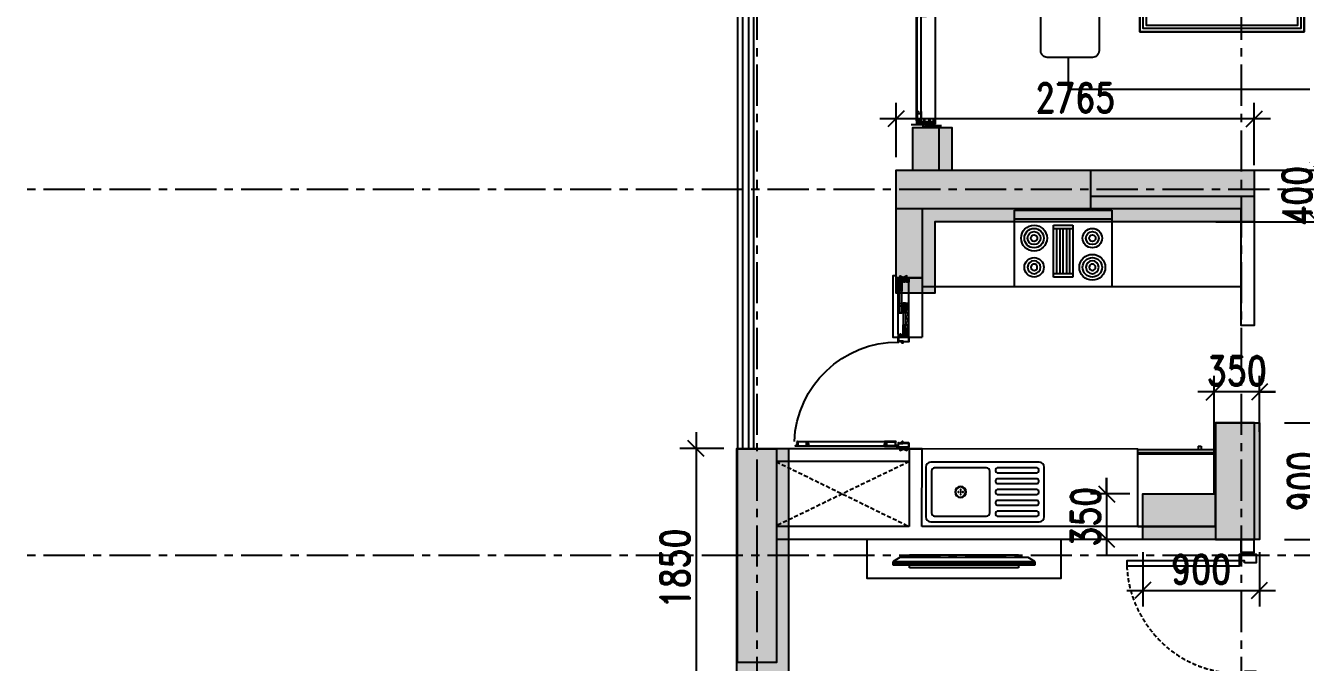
# Model space of a CAD drawing. Header units: millimetres. Extents: x 2061841 to 105821645, y -77612 to 48520811.
# Drawn here: x 105418332 to 105428181, y 48485550 to 48490466 of the extents above; entities that cross this region are included whole.
import ezdxf

# ---------------------------------------------------------------- set-up
doc = ezdxf.new("R2010")
doc.units = ezdxf.units.MM
doc.header["$LTSCALE"] = 10
doc.header["$MEASUREMENT"] = 0
doc.linetypes.add('xa_type A_Seventh floor plan$0$HIDDEN2', pattern=[4.7625, 3.175, -1.5875])
doc.linetypes.add('XR_type A_TYP_GRID$0$CENTER', pattern=[50.8, 31.75, -6.35, 6.35, -6.35])
for name, color, linetype in [('AS-COLS', 2, 'Continuous'), ('DIM', 8, 'Continuous'), ('S-OPENING', 6, 'Continuous'), ('xa_type A_Seventh floor plan$0$A-DOOR', 6, 'Continuous'), ('xa_type A_Seventh floor plan$0$A-ELEV-HIDN', 54, 'xa_type A_Seventh floor plan$0$HIDDEN2'), ('xa_type A_Seventh floor plan$0$A-ELEV-LITE', 74, 'Continuous'), ('xa_type A_Seventh floor plan$0$A-FLOR-HRAL', 200, 'Continuous'), ('xa_type A_Seventh floor plan$0$A-FURN-MOVE', 54, 'Continuous'), ('xa_type A_Seventh floor plan$0$A-GLAZ-FRAM', 74, 'Continuous'), ('xa_type A_Seventh floor plan$0$A-WALL', 3, 'Continuous'), ('xa_type A_Seventh floor plan$0$A-WALL-CILL', 140, 'Continuous'), ('xa_type A_Seventh floor plan$0$A-WALL-FNSH', 8, 'Continuous'), ('xa_type A_Seventh floor plan$0$xb_type d_second fl_typ_fl$0$A-WALL', 8, 'Continuous'), ('xa_type A_Seventh floor plan$0$xr_TBT02_kitchen_settingout above counter$0$A-ELEV-FINE', 6, 'Continuous'), ('xa_type A_Seventh floor plan$0$xr_TBT02_kitchen_settingout above counter$0$A-FURN-MOVE', 54, 'Continuous'), ('xa_type A_Seventh floor plan$0$xr_TBT02_kitchen_settingout above counter$0$A-KITC-EQPM', 24, 'Continuous'), ('xa_type A_Seventh floor plan$0$xr_TBT02_kitchen_settingout above counter$0$P-EQPM', 54, 'Continuous'), ('XR_type A_TYP_COL$0$AS-COLS', 2, 'Continuous'), ('XR_type A_TYP_COL$0$AS-COLS-PATT', 253, 'Continuous'), ('XR_type A_TYP_GRID$0$AS-GRID', 24, 'XR_type A_TYP_GRID$0$CENTER')]:
    doc.layers.add(name, color=color, linetype=linetype)
doc.layers.add('S-STRCOL HATCH', color=33, linetype='Continuous', lineweight=9)
doc.styles.add('200', font='romand.shx', dxfattribs={"width": 0.8, "height": 225})
doc.dimstyles.new('GR1', dxfattribs={"dimtxt": 225, "dimasz": 125, "dimexe": 125, "dimexo": 100, "dimgap": 50, "dimtad": 1, "dimdec": 0, "dimzin": 3, "dimdsep": 46, "dimtxsty": '200', "dimblk1": 'OBLIQUE', "dimblk2": 'OBLIQUE', "dimsah": 1, "dimcen": 0.0625, "dimdle": 125, "dimclrd": 3, "dimclre": 3, "dimclrt": 2, "dimadec": 0, "dimazin": 0, "dimtfac": 1, "dimtdec": 0, "dimtix": 1, "dimtmove": 0, "dimatfit": 3, "dimfxl": 1, "dimtolj": 1, "dimtzin": 0, "dimarcsym": 0})

# ---------------------------------------------------------------- blocks, each defined once
blk = doc.blocks.new('xa_type A_Seventh floor plan$0$xr_TBT02_kitchen_settingout above counter$0$COOKING HOB')
at = {"layer": 'xa_type A_Seventh floor plan$0$xr_TBT02_kitchen_settingout above counter$0$A-KITC-EQPM', "extrusion": (-1.3196e-06, -1.35305e-06, 1)}
for p, q in [((9835, 9502.5, 0), (10425, 9502.5, 0)), ((9835, 8752.5, 0), (9835, 9502.5, 0)), ((10360, 9502.5, 0), (10360, 8752.5, 0)), ((10425, 9502.5, 0), (10425, 8752.5)), ((9910, 9202.5, 0), (10310, 9202.5, 0)), ((9910, 9052.5, 0), (9910, 9202.5, 0)), ((9935, 9052.5, 0), (9935, 9202.5, 0)), ((9935, 9177.5, 0), (10285, 9177.5, 0)), ((10285, 9202.5, 0), (10285, 9052.5, 0)), ((10310, 9202.5, 0), (10310, 9052.5, 0)), ((10285, 9152.5, 0), (9935, 9152.5, 0)), ((9935, 9127.5, 0), (10285, 9127.5, 0)), ((10285, 9102.5, 0), (9935, 9102.5, 0)), ((9935, 9077.5, 0), (10285, 9077.5, 0)), ((10310, 9052.5, 0), (9910, 9052.5, 0)), ((10425, 8752.5, 0), (9835, 8752.5, 0))]:
    blk.add_line(p, q, dxfattribs=at)
for centre, major_axis, start_param, end_param in [((9985, 9352.5, 0), (-53, -53, 0), 0.785398, 7.068583), ((9985, 9352.5, 0), (35.4, -35.4, 0), -0.785398, 5.497787), ((9985, 9352.5, 0), (17.7, -17.7, 0), -0.785398, 5.497787), ((10210, 9352.5, 0), (-70.7, -70.7, 0), 0.785398, 7.068583), ((10210, 9352.5, 0), (-53, -53, 0), 0.785398, 7.068583), ((10210, 9352.5, 0), (-35.4, -35.4, 0), 0.785398, 7.068583), ((10210, 9352.5, 0), (-17.7, -17.7, 0), 0.785398, 7.068583), ((9985, 8902.5, 0), (-70.7, -70.7, 0), 0.785398, 7.068583), ((9985, 8902.5, 0), (-53, -53, 0), 0.785398, 7.068583), ((10210, 8902.5, 0), (-53, -53, 0), 0.785398, 7.068583), ((9985, 8902.5, 0), (35.4, -35.4, 0), -0.785398, 5.497787), ((9985, 8902.5, 0), (17.7, -17.7, 0), -0.785398, 5.497787), ((10210, 8902.5, 0), (-35.4, -35.4, 0), 0.785398, 7.068583), ((10210, 8902.5, 0), (-17.7, -17.7, 0), 0.785398, 7.068583)]:
    blk.add_ellipse(centre, major_axis=major_axis, ratio=1, start_param=start_param, end_param=end_param, dxfattribs=at)
blk = doc.blocks.new('xa_type A_Seventh floor plan$0$xb_type d_second fl_typ_fl$0$Door frame 100wall')
blk.add_lwpolyline([(-80, 75), (-65, 75), (-65, 115), (-15, 115), (-15, -15), (-80, -15)], close=True)
at = {"layer": 'xa_type A_Seventh floor plan$0$xb_type d_second fl_typ_fl$0$A-WALL'}
blk.add_line((0, 0), (0, 100), dxfattribs=at)
blk = doc.blocks.new('xa_type A_Seventh floor plan$0$xb_type d_second fl_typ_fl$0$bedroom door')
blk.add_lwpolyline([(105.1, -983.9), (105.1, -115), (65.1, -115), (65.1, -983.9), (105.1, -983.9)])
at = {"layer": 'xa_type A_Seventh floor plan$0$A-ELEV-HIDN'}
blk.add_arc((65.1, -115), 869.9, 272.63566, 0, dxfattribs=at)
at = {"rotation": 180}
blk.add_blockref('xa_type A_Seventh floor plan$0$xb_type d_second fl_typ_fl$0$Door frame 100wall', (0, 0), dxfattribs=at)
at = {"xscale": -1, "rotation": 180}
blk.add_blockref('xa_type A_Seventh floor plan$0$xb_type d_second fl_typ_fl$0$Door frame 100wall', (1000, 0), dxfattribs=at)
blk = doc.blocks.new('xa_type A_Seventh floor plan$0$xr_TBT02_kitchen_settingout above counter$0$FLOORTRAP-flat-3')
for centre, radius in [((0, 0), 50), ((0, 0), 45), ((-20, 0), 3.26), ((0, 20), 3.26), ((0, 0), 3.26), ((20, 0), 3.26), ((0, -20), 3.26)]:
    blk.add_circle(centre, radius)
blk = doc.blocks.new('xa_type A_Seventh floor plan$0$xr_TBT02_kitchen_settingout above counter$0$1')
at = {"layer": 'xa_type A_Seventh floor plan$0$xr_TBT02_kitchen_settingout above counter$0$A-KITC-EQPM'}
for p, q in [((-226.8, 599.4), (154.9, 599.4)), ((-266, -276.4), (-266, 560.3)), ((-222, 236.4), (-222, 543.6)), ((-209.2, 556.3), (-197.5, 556.3)), ((-184.8, 543.6), (-184.8, 236.4)), ((-138.3, 236.4), (-138.3, 543.6)), ((-125.5, 556.3), (-113.8, 556.3)), ((-101.1, 543.6), (-101.1, 236.4)), ((-54.6, 236.4), (-54.6, 543.6)), ((-41.9, 556.3), (-30.1, 556.3)), ((-17.4, 543.6), (-17.4, 236.4)), ((29.1, 236.4), (29.1, 543.6)), ((41.8, 556.3), (53.6, 556.3)), ((66.3, 543.6), (66.3, 236.4)), ((112.8, 236.4), (112.8, 543.6)), ((125.5, 556.3), (137.2, 556.3)), ((150, 543.6), (150, 236.4)), ((194, 560.3), (194, -276.4)), ((-197.5, 223.6), (-209.2, 223.6)), ((-113.8, 223.6), (-125.5, 223.6)), ((-30.1, 223.6), (-41.9, 223.6)), ((53.6, 223.6), (41.8, 223.6)), ((137.2, 223.6), (125.5, 223.6)), ((-222, -247.1), (-222, 154.2)), ((-197.5, 178.7), (125.5, 178.7)), ((150, 154.2), (150, -247.1)), ((125.5, -271.5), (-197.5, -271.5)), ((154.9, -315.6), (-226.8, -315.6))]:
    blk.add_line(p, q, dxfattribs=at)
at = {"layer": 'xa_type A_Seventh floor plan$0$xr_TBT02_kitchen_settingout above counter$0$A-KITC-EQPM', "extrusion": (0, 0, -1)}
for centre, major_axis, start_param, end_param in [((-226.8, 560.3), (27.7, 27.7), 3.926991, 5.497787), ((154.9, 560.3), (-27.7, 27.7), 0.785398, 2.356194), ((-209.2, 543.6), (9, 9), 3.926991, 5.497787), ((-197.5, 543.6), (-9, 9), 0.785398, 2.356194), ((-125.5, 543.6), (9, 9), 3.926991, 5.497787), ((-113.8, 543.6), (-9, 9), 0.785398, 2.356194), ((-41.9, 543.6), (9, 9), 3.926991, 5.497787), ((-30.1, 543.6), (-9, 9), 0.785398, 2.356194), ((41.8, 543.6), (9, 9), 3.926991, 5.497787), ((53.6, 543.6), (-9, 9), 0.785398, 2.356194), ((125.5, 543.6), (9, 9), 3.926991, 5.497787), ((137.2, 543.6), (-9, 9), 0.785398, 2.356194), ((-209.2, 236.4), (-9, 9), 3.926991, 5.497787), ((-197.5, 236.4), (9, 9), 0.785398, 2.356194), ((-125.5, 236.4), (-9, 9), 3.926991, 5.497787), ((-113.8, 236.4), (9, 9), 0.785398, 2.356194), ((-41.9, 236.4), (-9, 9), 3.926991, 5.497787), ((-30.1, 236.4), (9, 9), 0.785398, 2.356194), ((41.8, 236.4), (-9, 9), 3.926991, 5.497787), ((53.6, 236.4), (9, 9), 0.785398, 2.356194), ((125.5, 236.4), (-9, 9), 3.926991, 5.497787), ((137.2, 236.4), (9, 9), 0.785398, 2.356194), ((-197.5, 154.2), (-17.3, 17.3), 5.497787, 7.068583), ((125.5, 154.2), (17.3, 17.3), -0.785398, 0.785398), ((-226.8, -276.4), (-27.7, 27.7), 3.926991, 5.497787), ((-197.5, -247.1), (17.3, 17.3), 2.356194, 3.926991), ((125.5, -247.1), (-17.3, 17.3), 2.356194, 3.926991), ((154.9, -276.4), (27.7, 27.7), 0.785398, 2.356194)]:
    blk.add_ellipse(centre, major_axis=major_axis, ratio=1, start_param=start_param, end_param=end_param, dxfattribs=at)
at = {"layer": 'xa_type A_Seventh floor plan$0$xr_TBT02_kitchen_settingout above counter$0$A-KITC-EQPM', "xscale": 0.8646825810072695, "yscale": 0.8646825810072695, "zscale": 0.8646825810072695, "rotation": 180}
blk.add_blockref('xa_type A_Seventh floor plan$0$xr_TBT02_kitchen_settingout above counter$0$FLOORTRAP-flat-3', (-36.1, -46.3, 0), dxfattribs=at)
blk = doc.blocks.new('xa_type A_Seventh floor plan$0$Alframe Win 3T')
blk.add_lwpolyline([(15, 9.1), (15, 1.5), (15, 9.1), (24, 9.1, 0.344075), (24, 14.9), (15, 14.9), (15, 32.1), (24, 32.1, 0.344075), (24, 37.9), (15, 37.9), (15, 62.1), (24, 62.1, 0.344075), (24, 67.9), (15, 67.9), (15, 80.5), (25, 80.5), (25, 82), (0, 82), (0, 0), (25, 0), (25, 1.5), (15, 1.5)], format="xyb")
blk.add_lwpolyline([(1.5, 1.5), (1.5, 80.5), (13.5, 80.5), (13.5, 1.5)], close=True)
for points in [[(15, 63.1), (23.5, 63.1, 0.275412), (23.5, 66.9), (15, 66.9)], [(15, 33.1), (23.5, 33.1, 0.275412), (23.5, 36.9), (15, 36.9)], [(15, 10.1), (23.5, 10.1, 0.275412), (23.5, 13.9), (15, 13.9)]]:
    blk.add_lwpolyline(points, format="xyb", close=True)
blk = doc.blocks.new('xa_type A_Seventh floor plan$0$Alframe Door shutter 1')
blk.add_lwpolyline([(10, 35), (100, 35), (100, 30), (97.8, 30), (97.8, 31), (99, 31), (99, 32), (99, 33.6), (93.5, 33.6), (93.5, 31), (94.7, 31), (94.7, 30), (92.5, 30), (92.5, 33.6), (84.8, 33.6), (84.8, 14.7), (88.6, 14.7), (88.6, 16.4), (89.8, 16.4), (89.8, 11.7), (88.6, 11.7), (88.6, 13.3), (84.8, 13.3), (84.8, 1.3), (88.6, 1.3), (88.6, 3), (89.8, 3), (89.8, 0), (0, 0), (0, 5), (2.2, 5), (2.2, 4), (1, 4), (1, 1.4), (6.5, 1.4), (6.5, 4), (5.3, 4), (5.3, 5), (7.5, 5), (7.5, 1.4), (14.8, 1.4), (14.8, 7.9), (10.3, 7.9), (10.3, 11.4), (11.5, 11.4), (11.5, 9.2), (14.8, 9.2), (14.8, 23.3), (11.5, 23.3), (11.5, 21.2), (10.3, 21.2), (10.3, 24.6), (14.8, 24.6), (14.8, 33.8), (10, 33.8), (10, 35)])
for points in [[(83.4, 1.3), (83.4, 33.5), (16.2, 33.5), (16.2, 1.3)], [(90.9, 14), (98.8, 14), (98.8, 17.6), (97.6, 17.6), (97.6, 18.8), (98.8, 18.8), (98.8, 20), (100, 20), (100, 0), (89.8, 0), (89.8, 3.4), (88.6, 3.4), (88.6, 2), (87.4, 2), (87.4, 4.6), (89.8, 4.6), (89.8, 16.8), (88.6, 16.8), (88.6, 15.4), (87.4, 15.4), (87.4, 18), (90.9, 18)], [(98.8, 1.2), (98.8, 12.7), (90.9, 12.7), (90.9, 1.2)]]:
    blk.add_lwpolyline(points, close=True)
at = {"layer": 'Defpoints'}
blk.add_line((90, 28), (90, 22), dxfattribs=at)
blk = doc.blocks.new('xa_type A_Seventh floor plan$0$Alframe Window Frame 1')
at = {"color": 251}
for p, q in [((25, 25), (0, 25)), ((0, 25), (25, -25)), ((25, 25), (0, -25)), ((0, -25), (25, -25))]:
    blk.add_line(p, q, dxfattribs=at)
for points in [[(-37.5, 11), (-37.5, 7.5), (-30, 7.5), (-30, 26.2), (-33.8, 26.2), (-33.8, 24.6), (-35, 24.6), (-35, 29.3), (-33.8, 29.3), (-33.8, 27.6), (-30, 27.6), (-30, 39.7), (-33.8, 39.7), (-33.8, 38), (-35, 38), (-35, 41), (0, 41), (0, -41), (-35, -41), (-35, 6.3), (-45, 6.3), (-45, 11)], [(-44, 10), (-42.8, 10), (-42.8, 11), (-45, 11), (-42.8, 11), (-42.8, 10), (-44, 10), (-44, 7.5), (-38.5, 7.5), (-38.5, 10)]]:
    blk.add_lwpolyline(points)
for points in [[(-39.7, 11), (-39.7, 10), (-38.5, 10), (-39.7, 10), (-39.7, 11), (-37.5, 11)], [(-33.8, -39.8), (-1.2, -39.8), (-1.2, 39.8), (-28.8, 39.8), (-28.8, 6.3), (-33.8, 6.3)]]:
    blk.add_lwpolyline(points, close=True)
blk = doc.blocks.new('xa_type A_Seventh floor plan$0$Rough ground')
at = {"color": 251}
blk.add_lwpolyline([(0, -25), (25, -25), (0, 25), (25, 25), (0, -25), (0, 25)], dxfattribs=at)
blk = doc.blocks.new('xa_type A_Seventh floor plan$0$Alframe Win shutter wmesh')
for points in [[(7.5, -46), (7.5, 0), (4.5, 0), (4.5, -1.2), (6.2, -1.2), (6.2, -13.1), (-6.2, -13.1), (-6.2, -1.2), (-4.5, -1.2), (-4.5, 0), (-7.5, 0), (-7.5, -50), (-1, -50), (-1, -48), (-2, -48), (-2, -49), (-6.2, -49), (-6.2, -46)], [(6.2, -14.1), (-6.2, -14.1), (-6.2, -45), (6.2, -45)]]:
    blk.add_lwpolyline(points, close=True)
blk = doc.blocks.new('xa_type A_Seventh floor plan$0$Door + Sliding win 2 panel1')
for p, q in [((-70.5, 860.5), (-70.5, 275.5)), ((-35.5, 275.5), (-35.5, 860.5)), ((-900, 168.5), (-1299.4, 168.5)), ((-1229.4, 161.5), (-1137.2, 161.5)), ((-1137.2, 141.5), (-1229.4, 141.5)), ((-1062.2, 131.5), (-970, 131.5)), ((-1062.2, 111.5), (-970, 111.5)), ((-900, 86.5), (-1299.4, 86.5))]:
    blk.add_line(p, q)
at = {"linetype": 'xa_type A_Seventh floor plan$0$HIDDEN2'}
for p, q in [((-1091.2, 106), (-941, 106)), ((-945, 91), (-1087.2, 91))]:
    blk.add_line(p, q, dxfattribs=at)
at = {"color": 251}
blk.add_lwpolyline([(-1324.4, 102.5), (-1349.4, 102.5), (-1324.4, 152.5), (-1349.4, 152.5), (-1324.4, 102.5), (-1324.4, 152.5)], dxfattribs=at)
for points in [[(-1250, 142.7), (-1303.2, 142.7), (-1303.2, 146.5), (-1304.4, 146.5), (-1304.4, 141.5), (-1229.4, 141.5), (-1229.4, 146.5), (-1230.7, 146.5), (-1230.7, 142.7), (-1248.7, 142.7), (-1248.7, 160.2), (-1230.7, 160.2), (-1230.7, 156.5), (-1229.4, 156.5), (-1229.4, 161.5), (-1304.4, 161.5), (-1304.4, 156.5), (-1303.2, 156.5), (-1303.2, 160.2), (-1250, 160.2)], [(-1087.6, 134.5), (-1085.2, 136.9), (-1085.2, 141.5), (-1137.2, 141.5), (-1137.2, 146.5), (-1135.9, 146.5), (-1135.9, 142.7), (-1117.9, 142.7), (-1117.9, 160.2), (-1135.9, 160.2), (-1135.9, 156.5), (-1137.2, 156.5), (-1137.2, 161.5), (-1062.2, 161.5), (-1062.2, 141.5), (-1083.9, 141.5), (-1083.9, 136.4), (-1086.7, 133.6)], [(-1111.8, 138.5), (-1114.2, 136.1), (-1114.2, 131.5), (-1062.2, 131.5), (-1062.2, 126.5), (-1063.4, 126.5), (-1063.4, 130.2), (-1081.5, 130.2), (-1081.5, 112.7), (-1063.4, 112.7), (-1063.4, 116.5), (-1062.2, 116.5), (-1062.2, 111.5), (-1137.2, 111.5), (-1137.2, 131.5), (-1115.4, 131.5), (-1115.4, 136.6), (-1112.7, 139.4)], [(-1135.9, 130.2), (-1135.9, 112.7), (-1082.7, 112.7), (-1082.7, 130.2)], [(-1063.4, 142.7), (-1063.4, 160.2), (-1116.6, 160.2), (-1116.6, 142.7)], [(-949.4, 130.2), (-896.2, 130.2), (-896.2, 126.5), (-895, 126.5), (-895, 131.5), (-970, 131.5), (-970, 126.5), (-968.7, 126.5), (-968.7, 130.2), (-950.7, 130.2), (-950.7, 112.7), (-968.7, 112.7), (-968.7, 116.5), (-970, 116.5), (-970, 111.5), (-895, 111.5), (-895, 116.5), (-896.2, 116.5), (-896.2, 112.7), (-949.4, 112.7)]]:
    blk.add_lwpolyline(points, close=True)
blk.add_circle((-39, 172), 3.5, dxfattribs=at)
blk.add_arc((-39, 172), 798.5, 92.22888, 180.49576, dxfattribs=at)
at = {"layer": 'xa_type A_Seventh floor plan$0$A-WALL-CILL'}
blk.add_line((-1334.4, -15), (-875, -15), dxfattribs=at)
blk.add_lwpolyline([(-1349.4, 185), (-1349.4, 185), (-1349.4, 210), (-875, 210), (-875, -15)], dxfattribs=at)
at = {"layer": 'xa_type A_Seventh floor plan$0$A-WALL-FNSH'}
for p, q in [((-1334.4, 102.5), (-1334.4, -15)), ((-1329.4, 152.5), (-1329.4, 185)), ((-20, 152.5), (-20, 185)), ((-15, 102.5), (-15, -15))]:
    blk.add_line(p, q, dxfattribs=at)
at = {"xscale": -1}
for name, p, rotation in [('xa_type A_Seventh floor plan$0$Alframe Door shutter 1', (-35.5, 960.5), 90), ('xa_type A_Seventh floor plan$0$Alframe Win shutter wmesh', (-895, 98.5), 270), ('xa_type A_Seventh floor plan$0$Alframe Win 3T', (-875, 86.5), 0.01655976871912361)]:
    blk.add_blockref(name, p, dxfattribs=dict(at, rotation=rotation))
for name, p, rotation in [('xa_type A_Seventh floor plan$0$Alframe Door shutter 1', (-35.5, 175.5), 90), ('xa_type A_Seventh floor plan$0$Alframe Win 3T', (-1324.4, 86.5), 359.983440231281), ('xa_type A_Seventh floor plan$0$Alframe Win shutter wmesh', (-1137.2, 98.5), 90)]:
    blk.add_blockref(name, p, dxfattribs=dict(rotation=rotation))
blk.add_blockref('xa_type A_Seventh floor plan$0$Alframe Window Frame 1', (-875, 127.4), dxfattribs=at)
for name in ['xa_type A_Seventh floor plan$0$Alframe Window Frame 1', 'xa_type A_Seventh floor plan$0$Rough ground']:
    blk.add_blockref(name, (-25, 127.5))
blk = doc.blocks.new('xa_type A_Seventh floor plan$0$xr_TBT02_kitchen_settingout above counter$0$fridge')
at = {"layer": 'xa_type A_Seventh floor plan$0$xr_TBT02_kitchen_settingout above counter$0$A-FURN-MOVE'}
for p, q in [((8943.3, 8740), (9503.3, 8740)), ((9503.3, 8140), (9503.3, 8740)), ((9513.3, 8140), (9513.3, 8740)), ((9537.3, 8140), (9537.3, 8739.9)), ((8943.3, 8140), (9537.3, 8140))]:
    blk.add_line(p, q, dxfattribs=at)
at = {"layer": 'xa_type A_Seventh floor plan$0$xr_TBT02_kitchen_settingout above counter$0$P-EQPM'}
for p, q in [((8943.3, 8140), (8943.3, 8740)), ((9537.3, 8739.9), (9513.3, 8739.9)), ((9562.3, 8629.8), (9537.3, 8629.8)), ((9562.3, 8605.8), (9537.3, 8605.8)), ((9562.3, 8605.8), (9562.3, 8629.8))]:
    blk.add_line(p, q, dxfattribs=at)
blk = doc.blocks.new('xa_type A_Seventh floor plan$0$Alframe Door 3T+W')
for p, q in [((35, 145.7), (0, 145.7)), ((0, 145.7), (0, 0)), ((1.3, 2), (1.3, 143.7)), ((1.3, 143.7), (16.1, 143.7)), ((16.1, 143.7), (16.1, 2)), ((18, 129.5), (18, 144.2)), ((18, 144.2), (35, 144.2)), ((34.1, 129.5), (18, 129.5)), ((18, 90), (18, 119.5)), ((18, 119.5), (34.1, 119.5)), ((35, 144.2), (35, 145.7)), ((0, 0), (35, 0)), ((16.1, 2), (1.3, 2)), ((34.1, 90), (18, 90)), ((18, 50.5), (18, 80)), ((18, 80), (34.1, 80)), ((34.1, 50.5), (18, 50.5)), ((18, 16.9), (18, 40.5)), ((18, 40.5), (34.1, 40.5)), ((34.8, 16.9), (18, 16.9)), ((18, 1.5), (18, 11.1)), ((18, 11.1), (34.8, 11.1)), ((35, 1.5), (18, 1.5)), ((35, 0), (35, 1.5))]:
    blk.add_line(p, q)
for centre, start, end in [((22.8, 124.5), 336, 24), ((22.8, 85), 336, 24), ((22.8, 45.5), 336, 24), ((22.8, 14), 346.32448, 13.67552)]:
    blk.add_arc(centre, 12.3, start, end)
blk = doc.blocks.new('xa_type A_Seventh floor plan$0$Al frame Door shutter 1')
blk.add_lwpolyline([(8, -60), (15, -60), (15, 15), (8, 15), (8, 13.5), (13.5, 13.5), (13.5, 0), (-13.5, 0), (-13.5, 13.5), (-8, 13.5), (-8, 15), (-15, 15), (-15, -60), (-8, -60), (-8, -58.5), (-13.5, -58.5), (-13.5, -45), (13.5, -45), (13.5, -58.5), (8, -58.5), (8, -60)])
blk.add_lwpolyline([(-13.5, -43.5), (13.5, -43.5), (13.5, -1.5), (-13.5, -1.5)], close=True)
blk = doc.blocks.new('xa_type A_Seventh floor plan$0$Al frame Door shutter 2')
for p, q in [((-8, 75), (-15, 75)), ((-13.5, 60), (-13.5, 73.5)), ((-13.5, 73.5), (-8, 73.5)), ((13.5, 60), (-13.5, 60)), ((13.5, 58.5), (-13.5, 58.5)), ((-13.5, 58.5), (-13.5, 1.5)), ((-13.5, 1.5), (13.5, 1.5)), ((-8, 73.5), (-8, 75)), ((15, 75), (8, 75)), ((8, 75), (8, 73.5)), ((8, 73.5), (13.5, 73.5)), ((13.5, 73.5), (13.5, 60)), ((13.5, 1.5), (13.5, 58.5)), ((15, 34.5), (15, 75)), ((15, 34.5), (18.5, 34.5)), ((19, 33.2), (15, 33.2)), ((21.3, 37.3), (18.5, 34.5)), ((22.2, 36.4), (19, 33.2)), ((22.2, 36.4), (21.3, 37.3))]:
    blk.add_line(p, q)
blk.add_lwpolyline([(-15, 75), (-15, 0), (15, 0), (15, 33.2)])
blk = doc.blocks.new('*U309')
for p, q in [((49.9, 178.8), (2550.1, 178.8)), ((123.9, 172.6), (855, 172.6)), ((123.9, 142.6), (855, 142.6)), ((1661.1, 133.1), (930, 133.1)), ((1661.1, 103.1), (930, 103.1)), ((49.9, 33.1), (2541.1, 33.1)), ((2476.1, 93.6), (1736.1, 93.6)), ((2476.1, 63.6), (1736.1, 63.6))]:
    blk.add_line(p, q)
at = {"linetype": 'xa_type A_Seventh floor plan$0$HIDDEN2'}
for p, q in [((1707.1, 54.6), (2505.1, 54.6)), ((2501.1, 39.6), (1711.1, 39.6))]:
    blk.add_line(p, q, dxfattribs=at)
at = {"color": 251}
for points in [[(25, 80.9), (0, 80.9), (25, 130.9), (0, 130.9), (25, 80.9), (25, 130.9)], [(2575, 80.9), (2600, 80.9), (2575, 130.9), (2600, 130.9), (2575, 80.9), (2575, 130.9)]]:
    blk.add_lwpolyline(points, dxfattribs=at)
at = {"layer": 'xa_type A_Seventh floor plan$0$A-WALL-FNSH'}
for p, q in [((20, 130.9), (20, 220)), ((2580, 130.9), (2580, 220)), ((15, 80.9), (15, -15)), ((2585, 80.9), (2585, -15))]:
    blk.add_line(p, q, dxfattribs=at)
blk.add_blockref('xa_type A_Seventh floor plan$0$Alframe Door 3T+W', (25, 33.1))
at = {"xscale": -1}
for name, p, rotation in [('xa_type A_Seventh floor plan$0$Al frame Door shutter 1', (63.9, 157.6), 90), ('xa_type A_Seventh floor plan$0$Al frame Door shutter 2', (930, 157.6), 90), ('xa_type A_Seventh floor plan$0$Al frame Door shutter 2', (855, 118.1), 270), ('xa_type A_Seventh floor plan$0$Al frame Door shutter 2', (1736.1, 118.1), 90), ('xa_type A_Seventh floor plan$0$Al frame Door shutter 2', (1661.1, 78.6), 270), ('xa_type A_Seventh floor plan$0$Al frame Door shutter 1', (2536.1, 78.6), 270), ('xa_type A_Seventh floor plan$0$Alframe Win shutter wmesh', (2551.1, 47.1), 270)]:
    blk.add_blockref(name, p, dxfattribs=dict(at, rotation=rotation))
blk.add_blockref('xa_type A_Seventh floor plan$0$Alframe Door 3T+W', (2575, 33.1), dxfattribs=at)
at = {"rotation": 90.00000000000001}
blk.add_blockref('xa_type A_Seventh floor plan$0$Alframe Win shutter wmesh', (1661.1, 47.1), dxfattribs=at)
blk = doc.blocks.new('xa_type A_Seventh floor plan$0$sad')
at = {"layer": 'xa_type A_Seventh floor plan$0$A-FURN-MOVE'}
for p, q in [((5039047.3, 3529168.6, 0), (5039840.2, 3529168.7, 0)), ((5039047.4, 3528475.7, 0), (5039047.3, 3529168.6, 0)), ((5039140.8, 3529168.6, 0), (5039140.9, 3528475.7, 0)), ((5039140.8, 3529075.1), (5039746.7, 3529075.1, 0)), ((5039746.7, 3528475.7, 0), (5039746.7, 3529168.7, 0)), ((5040633, 3529168.7, 0), (5039840.2, 3529168.7, 0)), ((5039840.2, 3529168.7, 0), (5039840.2, 3528475.7, 0)), ((5039840.2, 3529168.7, 0), (5039840.2, 3528475.7, 0)), ((5039933.7, 3528475.7, 0), (5039933.7, 3529168.7, 0)), ((5040539.6, 3529075.2), (5039933.7, 3529075.1, 0)), ((5040539.6, 3529168.7, 0), (5040539.6, 3528475.7, 0)), ((5040633.1, 3528475.7, 0), (5040633, 3529168.7, 0)), ((5041163, 3528700.7, 0), (5041475.9, 3529013.6, 0)), ((5041163, 3529013.6, 0), (5041475.9, 3528700.7, 0)), ((5039347.4, 3528475.7, 0), (5039440.9, 3528475.7, 0)), ((5040046.7, 3528475.7, 0), (5039440.9, 3528475.7, 0)), ((5040938.3, 3528473.9, 0), (5041631.3, 3528473.9, 0)), ((5041631.4, 3526469.3, 0), (5041631.3, 3528473.9, 0)), ((5040938.3, 3528380.4, 0), (5040938.4, 3526469.3, 0)), ((5040938.4, 3528380.5, 0), (5041631.4, 3528380.4, 0)), ((5041537.8, 3526562.8, 0), (5041537.7, 3528380.4, 0)), ((5040938.3, 3527774.5, 0), (5041537.8, 3527774.5, 0)), ((5040938.4, 3527168.6, 0), (5041537.8, 3527168.7, 0)), ((5040938.4, 3526562.8, 0), (5041631.4, 3526562.8, 0)), ((5040938.4, 3526562.8, 0), (5041631.4, 3526562.8, 0)), ((5040938.4, 3526562.8, 0), (5041631.4, 3526562.8, 0)), ((5040938.4, 3526469.3, 0), (5041631.4, 3526469.3, 0))]:
    blk.add_line(p, q, dxfattribs=at)
at = {"layer": 'xa_type A_Seventh floor plan$0$A-FURN-MOVE', "elevation": 0}
for points in [[(5040633.1, 3528475.7), (5039047.4, 3528475.7), (5039047.3, 3529168.6), (5040633, 3529168.7)], [(5041587.2, 3528588.6), (5041018.1, 3528588.6), (5041018.1, 3529141.5), (5041587.2, 3529141.5)], [(5041018.1, 3528588.6), (5041587.2, 3528588.6), (5041587.2, 3529141.5), (5041018.1, 3529141.5)], [(5041587.2, 3529141.5), (5041018.1, 3529141.5), (5041018.1, 3528588.6), (5041587.2, 3528588.6)], [(5040938.4, 3526469.3), (5041631.4, 3526469.3), (5041631.3, 3528473.9), (5040938.3, 3528473.9)], [(5040565.3, 3528161), (5040565.4, 3526911), (5039298.2, 3526910.9), (5039298.2, 3528160.9)], [(5040565.3, 3528161), (5039298.2, 3528160.9), (5039298.2, 3526910.9), (5040565.4, 3526911)], [(5040540.3, 3528136), (5040540.4, 3526936), (5039323.2, 3526935.9), (5039323.2, 3528135.9)]]:
    blk.add_lwpolyline(points, close=True, dxfattribs=at)
for points in [[(5038745.7, 3526469.2), (5041287.8, 3526469.3), (5041287.8, 3526469.3), (5040938.4, 3526469.3), (5040938.3, 3528473.9), (5041287.7, 3528473.9), (5041287.7, 3528588.6), (5041018.1, 3528588.6), (5041018.1, 3528865), (5040633.1, 3528865), (5040633.1, 3528475.7), (5039047.4, 3528475.7), (5039047.3, 3528864.9), (5038745.5, 3528864.9), (5038745.6, 3527933.8), (5038933.4, 3527933.8, -0.414214), (5038983.4, 3527883.8), (5038983.4, 3527533.8, -0.414214), (5038933.4, 3527483.8), (5038745.6, 3527483.8), (5038745.6, 3527163.3), (5038933.4, 3527163.3, -0.414214), (5038983.4, 3527113.3), (5038983.4, 3526763.3, -0.414214), (5038933.4, 3526713.3), (5038745.6, 3526713.3)], [(5038933.4, 3527483.8), (5038583.4, 3527483.8, -0.414214), (5038533.4, 3527533.8), (5038533.4, 3527883.8, -0.414214), (5038583.4, 3527933.8), (5038933.4, 3527933.8, -0.414214), (5038983.4, 3527883.8), (5038983.4, 3527533.8, -0.414214)], [(5038933.4, 3527483.8), (5038583.4, 3527483.8, -0.414214), (5038533.4, 3527533.8), (5038533.4, 3527883.8, -0.414214), (5038583.4, 3527933.8), (5038933.4, 3527933.8, -0.414214), (5038983.4, 3527883.8), (5038983.4, 3527533.8, -0.414214)], [(5038933.4, 3526713.3), (5038583.4, 3526713.3, -0.414214), (5038533.4, 3526763.3), (5038533.4, 3527113.3, -0.414214), (5038583.4, 3527163.3), (5038933.4, 3527163.3, -0.414214), (5038983.4, 3527113.3), (5038983.4, 3526763.3, -0.414214)], [(5038933.4, 3526713.3), (5038583.4, 3526713.3, -0.414214), (5038533.4, 3526763.3), (5038533.4, 3527113.3, -0.414214), (5038583.4, 3527163.3), (5038933.4, 3527163.3, -0.414214), (5038983.4, 3527113.3), (5038983.4, 3526763.3, -0.414214)]]:
    blk.add_lwpolyline(points, format="xyb", close=True, dxfattribs=at)
blk.add_lwpolyline([(5040515.3, 3528111), (5040515.4, 3526961), (5039348.2, 3526960.9), (5039348.2, 3528110.9), (5040515.3, 3528111)], dxfattribs=at)
at = {"layer": 'xa_type A_Seventh floor plan$0$A-FURN-MOVE'}
blk.add_circle((5041319.5, 3528857.1, 0), 182.9, dxfattribs=at)
blk = doc.blocks.new('xa_type A_Seventh floor plan$0$tv')
for p, q in [((-500.5, 0), (-500.5, -20.1)), ((339.9, 0), (-500.5, 0)), ((339.9, -20.1), (339.9, 0)), ((-626.3, -50.3), (-576, -20.1)), ((465.7, -50.3), (-626.3, -50.3)), ((-626.3, -50.3), (-626.3, -80.5)), ((465.7, -50.3), (-626.3, -50.3)), ((-626.3, -65.4), (465.7, -65.4)), ((-626.3, -80.5), (465.7, -80.5)), ((-576, -20.1), (415.4, -20.1)), ((-500.5, -80.5), (-500.5, -100.6)), ((339.9, -100.6), (339.9, -80.5)), ((415.4, -20.1), (465.7, -50.3)), ((465.7, -80.5), (465.7, -50.3)), ((-500.5, -100.6), (339.9, -100.6))]:
    blk.add_line(p, q)
blk = doc.blocks.new('_Oblique')
at = {"color": 0, "linetype": 'ByBlock', "lineweight": -2}
blk.add_line((-0.5, -0.5), (0.5, 0.5), dxfattribs=at)
blk = doc.blocks.new('*D384')
at = {"layer": 'Defpoints', "color": 0, "transparency": 16777216}
for p in [(4998.3, 8510.5), (4998.3, 7610.5), (5398.2, 7610.5)]:
    blk.add_point(p, dxfattribs=at)
at = {"layer": 'DIM', "color": 3, "lineweight": -2, "transparency": 16777216}
for p, q in [((5398.2, 8635.5), (5398.2, 7485.5)), ((5098.3, 8510.5), (5523.2, 8510.5)), ((5098.3, 7610.5), (5523.2, 7610.5))]:
    blk.add_line(p, q, dxfattribs=at)
at = {"layer": 'DIM', "color": 3, "linetype": 'ByBlock', "lineweight": -2, "transparency": 16777216, "xscale": 125, "yscale": 125, "zscale": 125}
for p, rotation in [((5398.2, 8510.5), 90), ((5398.2, 7610.5), 270)]:
    blk.add_blockref('_Oblique', p, dxfattribs=dict(at, rotation=rotation))
at = {"layer": 'DIM', "color": 2, "transparency": 16777216, "insert": (5235.7, 8060.5), "char_height": 225, "attachment_point": 5, "rotation": 90, "style": '200'}
blk.add_mtext('\\A1;900', dxfattribs=at)
blk = doc.blocks.new('*D385')
at = {"layer": 'Defpoints', "color": 0, "transparency": 16777216}
for p in [(4554.3, 8748.3), (4554.3, 8352.1), (4904.3, 8340.2)]:
    blk.add_point(p, dxfattribs=at)
at = {"layer": 'DIM', "color": 3, "lineweight": -2, "transparency": 16777216}
for p, q in [((4554.3, 8452.1), (4554.3, 8873.3)), ((4904.3, 8440.2), (4904.3, 8873.3)), ((5029.3, 8748.3), (4429.3, 8748.3)), ((4554.3, 8748.3), (4429.3, 8748.3)), ((4904.3, 8748.3), (5029.3, 8748.3))]:
    blk.add_line(p, q, dxfattribs=at)
at = {"layer": 'DIM', "color": 3, "linetype": 'ByBlock', "lineweight": -2, "transparency": 16777216, "xscale": 125, "yscale": 125, "zscale": 125}
blk.add_blockref('_Oblique', (4554.3, 8748.3), dxfattribs=at)
at = {"layer": 'DIM', "color": 3, "linetype": 'ByBlock', "lineweight": -2, "transparency": 16777216, "xscale": 125, "yscale": 125, "zscale": 125, "rotation": 180}
blk.add_blockref('_Oblique', (4904.3, 8748.3), dxfattribs=at)
at = {"layer": 'DIM', "color": 2, "transparency": 16777216, "insert": (4729.3, 8910.8), "char_height": 225, "attachment_point": 5, "style": '200'}
blk.add_mtext('\\A1;350', dxfattribs=at)
blk = doc.blocks.new('*D388')
at = {"layer": 'Defpoints', "color": 0, "transparency": 16777216}
for p in [(2099.4, 10855.6), (2099.4, 10459.3), (4864.3, 10399.3)]:
    blk.add_point(p, dxfattribs=at)
at = {"layer": 'DIM', "color": 3, "lineweight": -2, "transparency": 16777216}
for p, q in [((2099.4, 10559.3), (2099.4, 10980.6)), ((4864.3, 10499.3), (4864.3, 10980.6)), ((4989.3, 10855.6), (1974.4, 10855.6))]:
    blk.add_line(p, q, dxfattribs=at)
at = {"layer": 'DIM', "color": 3, "linetype": 'ByBlock', "lineweight": -2, "transparency": 16777216, "xscale": 125, "yscale": 125, "zscale": 125, "rotation": 180}
blk.add_blockref('_Oblique', (2099.4, 10855.6), dxfattribs=at)
at = {"layer": 'DIM', "color": 3, "linetype": 'ByBlock', "lineweight": -2, "transparency": 16777216, "xscale": 125, "yscale": 125, "zscale": 125}
blk.add_blockref('_Oblique', (4864.3, 10855.6), dxfattribs=at)
at = {"layer": 'DIM', "color": 2, "transparency": 16777216, "insert": (3481.9, 11018.1), "char_height": 225, "attachment_point": 5, "style": '200'}
blk.add_mtext('\\A1;2765', dxfattribs=at)
blk = doc.blocks.new('*D389')
at = {"layer": 'Defpoints', "color": 0, "transparency": 16777216}
for p in [(4695.5, 10460.5), (4467.6, 10060.5), (5356.2, 10060.5)]:
    blk.add_point(p, dxfattribs=at)
at = {"layer": 'DIM', "color": 3, "lineweight": -2, "transparency": 16777216}
for p, q in [((5356.2, 10585.5), (5356.2, 9935.5)), ((5356.2, 10460.5), (5356.2, 10585.5)), ((4795.5, 10460.5), (5481.2, 10460.5)), ((4567.6, 10060.5), (5481.2, 10060.5)), ((5356.2, 10060.5), (5356.2, 9935.5))]:
    blk.add_line(p, q, dxfattribs=at)
at = {"layer": 'DIM', "color": 3, "linetype": 'ByBlock', "lineweight": -2, "transparency": 16777216, "xscale": 125, "yscale": 125, "zscale": 125}
for p, rotation in [((5356.2, 10460.5), 270), ((5356.2, 10060.5), 90)]:
    blk.add_blockref('_Oblique', p, dxfattribs=dict(at, rotation=rotation))
at = {"layer": 'DIM', "color": 2, "transparency": 16777216, "insert": (5193.7, 10260.5), "char_height": 225, "attachment_point": 5, "rotation": 90, "style": '200'}
blk.add_mtext('\\A1;400', dxfattribs=at)
blk = doc.blocks.new('*D433')
at = {"layer": 'Defpoints', "color": 0, "transparency": 16777216}
for p in [(869.7, 8311.5), (555.4, 6461.9), (869.8, 6461.9)]:
    blk.add_point(p, dxfattribs=at)
at = {"layer": 'DIM', "color": 3, "lineweight": -2, "transparency": 16777216}
for p, q in [((555.4, 8436.5), (555.4, 6336.9)), ((769.7, 8311.5), (430.4, 8311.5)), ((769.8, 6461.9), (430.4, 6461.9))]:
    blk.add_line(p, q, dxfattribs=at)
at = {"layer": 'DIM', "color": 3, "linetype": 'ByBlock', "lineweight": -2, "transparency": 16777216, "xscale": 125, "yscale": 125, "zscale": 125}
for p, rotation in [((555.4, 8311.5), 90), ((555.4, 6461.9), 270)]:
    blk.add_blockref('_Oblique', p, dxfattribs=dict(at, rotation=rotation))
at = {"layer": 'DIM', "color": 2, "transparency": 16777216, "insert": (392.9, 7386.7), "char_height": 225, "attachment_point": 5, "rotation": 90, "style": '200'}
blk.add_mtext('\\A1;1850', dxfattribs=at)
blk = doc.blocks.new('*D477')
at = {"layer": 'AS-COLS', "color": 3, "lineweight": -2, "transparency": 16777216}
for p, q in [((4004.3, 7510.5), (4004.3, 7091.3)), ((4904.3, 7510.5), (4904.3, 7091.3)), ((3879.3, 7216.3), (5029.3, 7216.3))]:
    blk.add_line(p, q, dxfattribs=at)
at = {"layer": 'Defpoints', "color": 0, "transparency": 16777216}
for p in [(4004.3, 7610.5), (4904.3, 7610.5), (4904.3, 7216.3)]:
    blk.add_point(p, dxfattribs=at)
at = {"layer": 'AS-COLS', "color": 3, "linetype": 'ByBlock', "lineweight": -2, "transparency": 16777216, "xscale": 125, "yscale": 125, "zscale": 125, "rotation": 180}
blk.add_blockref('_Oblique', (4004.3, 7216.3), dxfattribs=at)
at = {"layer": 'AS-COLS', "color": 3, "linetype": 'ByBlock', "lineweight": -2, "transparency": 16777216, "xscale": 125, "yscale": 125, "zscale": 125}
blk.add_blockref('_Oblique', (4904.3, 7216.3), dxfattribs=at)
at = {"layer": 'AS-COLS', "color": 2, "transparency": 16777216, "insert": (4454.3, 7378.8), "char_height": 225, "attachment_point": 5, "style": '200'}
blk.add_mtext('\\A1;900', dxfattribs=at)
blk = doc.blocks.new('*D478')
at = {"layer": 'AS-COLS', "color": 3, "lineweight": -2, "transparency": 16777216}
for p, q in [((3724.4, 8085.5), (3724.4, 7485.5)), ((3724.4, 7960.5), (3724.4, 8085.5)), ((3904.3, 7960.5), (3599.4, 7960.5)), ((3904.3, 7610.5), (3599.4, 7610.5)), ((3724.4, 7610.5), (3724.4, 7485.5))]:
    blk.add_line(p, q, dxfattribs=at)
at = {"layer": 'Defpoints', "color": 0, "transparency": 16777216}
for p in [(4004.3, 7960.5), (3724.4, 7610.5), (4004.3, 7610.5)]:
    blk.add_point(p, dxfattribs=at)
at = {"layer": 'AS-COLS', "color": 3, "linetype": 'ByBlock', "lineweight": -2, "transparency": 16777216, "xscale": 125, "yscale": 125, "zscale": 125}
for p, rotation in [((3724.4, 7960.5), 270), ((3724.4, 7610.5), 90)]:
    blk.add_blockref('_Oblique', p, dxfattribs=dict(at, rotation=rotation))
at = {"layer": 'AS-COLS', "color": 2, "transparency": 16777216, "insert": (3561.9, 7785.5), "char_height": 225, "attachment_point": 5, "rotation": 90, "style": '200'}
blk.add_mtext('\\A1;350', dxfattribs=at)
blk = doc.blocks.new('G$CDE8A9FAD')
at = {"layer": 'S-STRCOL HATCH'}
h = blk.add_hatch(color=256, dxfattribs=at)
h.dxf.hatch_style = 1
h.paths.add_polyline_path([(2229.8, 10789.9), (2529.7, 10789.9), (2529.7, 10460.5), (4864.3, 10460.5), (4864.3, 10060.5), (2399.4, 10060.5), (2399.4, 9509.5), (2099.4, 9509.5), (2099.4, 10459.3), (2229.8, 10459.3), (2229.8, 10789.9)])
h = blk.add_hatch(color=256, dxfattribs=at)
h.dxf.hatch_style = 1
h.paths.add_polyline_path([(4554.3, 7960.5), (4554.3, 8510.5), (4904.3, 8510.5), (4904.3, 7610.5), (4004.3, 7610.5), (4004.3, 7960.5), (4554.3, 7960.5)])
h = blk.add_hatch(color=256, dxfattribs=at)
h.dxf.hatch_style = 1
h.paths.add_polyline_path([(869.8, 6461.9), (869.7, 8311.5), (1269.7, 8311.5), (1269.8, 6461.9), (869.8, 6461.9)])
at = {"layer": 'AS-COLS', "color": 1, "elevation": 0}
for points in [[(2229.8, 10789.9), (2529.7, 10789.9), (2529.7, 10460.5), (4864.3, 10460.5), (4864.3, 10060.5), (2399.4, 10060.5), (2399.4, 9509.5), (2099.4, 9509.5), (2099.4, 10459.3), (2229.8, 10459.3), (2229.8, 10789.9)], [(4554.3, 7960.5), (4554.3, 8510.5), (4904.3, 8510.5), (4904.3, 7610.5), (4004.3, 7610.5), (4004.3, 7960.5), (4554.3, 7960.5)]]:
    blk.add_lwpolyline(points, dxfattribs=at)
blk.add_lwpolyline([(869.8, 6461.9), (869.7, 8311.5), (1269.7, 8311.5), (1269.8, 6461.9)], close=True, dxfattribs=at)
at = {"layer": 'AS-COLS', "color": 6}
dim = blk.add_linear_dim(base=(3724.4, 7610.5), p1=(4004.3, 7960.5), p2=(4004.3, 7610.5), angle=90, dimstyle='GR1', dxfattribs=at)
dim.commit()
dim.dimension.update_dxf_attribs({"geometry": '*D478', "text_midpoint": (3561.9, 7785.5)})
dim = blk.add_linear_dim(base=(4904.3, 7216.3), p1=(4004.3, 7610.5), p2=(4904.3, 7610.5), dimstyle='GR1', dxfattribs=at)
dim.commit()
dim.dimension.update_dxf_attribs({"geometry": '*D477', "text_midpoint": (4454.3, 7378.8)})
at = {"layer": 'DIM'}
for base, p1, p2, picture, middle in [((2099.4, 10855.6, 0), (4864.3, 10399.3), (2099.4, 10459.3), '*D388', (3481.9, 11018.1, 0)), ((4554.3, 8748.3, 0), (4904.3, 8340.2), (4554.3, 8352.1), '*D385', (4729.3, 8910.8, 0))]:
    dim = blk.add_linear_dim(base=base, p1=p1, p2=p2, dimstyle='GR1', dxfattribs=at)
    dim.commit()
    dim.dimension.update_dxf_attribs({"geometry": picture, "text_midpoint": middle})
for base, p1, p2, picture, middle in [((5356.2, 10060.5, 0), (4695.5, 10460.5), (4467.6, 10060.5), '*D389', (5193.7, 10260.5, 0)), ((5398.2, 7610.5, 0), (4998.3, 8510.5), (4998.3, 7610.5), '*D384', (5235.7, 8060.5, 0)), ((555.4, 6461.9, 0), (869.7, 8311.5), (869.8, 6461.9), '*D433', (392.9, 7386.7, 0))]:
    dim = blk.add_linear_dim(base=base, p1=p1, p2=p2, angle=90, dimstyle='GR1', dxfattribs=at)
    dim.commit()
    dim.dimension.update_dxf_attribs({"geometry": picture, "text_midpoint": middle})
blk = doc.blocks.new('TOWER-A TYPICAL FLOOR FRAMING PLAN N')
at = {"layer": 'XR_type A_TYP_COL$0$AS-COLS-PATT'}
h = blk.add_hatch(color=256, dxfattribs=at)
h.dxf.hatch_style = 1
h.paths.add_polyline_path([(102662052.5, 48587064.7), (102662052.5, 48587364.7), (102663552.5, 48587364.7), (102663552.5, 48587064.7)])
h = blk.add_hatch(color=256, dxfattribs=at)
h.dxf.hatch_style = 1
h.paths.add_polyline_path([(102664817.5, 48584514.7), (102664817.5, 48585414.7), (102664517.5, 48585414.7), (102664517.5, 48584514.7)])
h = blk.add_hatch(color=256, dxfattribs=at)
h.dxf.hatch_style = 1
h.paths.add_polyline_path([(102660827.5, 48583564.7), (102660827.5, 48585214.7), (102661127.5, 48585214.7), (102661127.5, 48583564.7)])
at = {"layer": 'xa_type A_Seventh floor plan$0$A-ELEV-HIDN', "elevation": 0}
for points in [[(102662151.8, 48585114.7), (102661126.7, 48584618.5)], [(102661126.7, 48585114.7), (102662151.8, 48584614.7)]]:
    blk.add_lwpolyline(points, dxfattribs=at)
at = {"layer": 'xa_type A_Seventh floor plan$0$A-ELEV-LITE'}
for p, q in [((102662151.8, 48585214.7), (102661126.7, 48585214.7)), ((102662151.8, 48585114.7), (102661126.7, 48585114.7))]:
    blk.add_line(p, q, dxfattribs=at)
at = {"layer": 'xa_type A_Seventh floor plan$0$A-FLOR-HRAL', "elevation": 0}
for points in [[(102662182.1, 48591024.7), (102660826.7, 48591024.7), (102660826.7, 48585214.7)], [(102662182.1, 48590984.7), (102660866.7, 48590984.7), (102660866.7, 48585214.7)], [(102662182.1, 48590939.7), (102660911.7, 48590939.7), (102660911.7, 48585214.7)], [(102662182.1, 48590899.7), (102660951.7, 48590899.7), (102660951.7, 48585214.7)]]:
    blk.add_lwpolyline(points, dxfattribs=at)
at = {"layer": 'xa_type A_Seventh floor plan$0$A-FURN-MOVE', "elevation": 0}
blk.add_lwpolyline([(102661825.5, 48584514.8), (102661825.4, 48584214.8), (102663325.4, 48584214.7), (102663325.5, 48584514.7)], close=True, dxfattribs=at)
at = {"layer": 'xa_type A_Seventh floor plan$0$A-WALL'}
blk.add_line((102662151.8, 48584614.7, 0), (102661126.7, 48584614.7), dxfattribs=at)
at = {"layer": 'xa_type A_Seventh floor plan$0$A-WALL', "elevation": 0}
for points in [[(102662182.1, 48587363.6), (102662182.1, 48587694.1), (102662382.1, 48587694.1), (102662382.1, 48587363.6)], [(102663551.9, 48587164.7), (102664816.6, 48587164.7), (102664816.6, 48586164.6), (102664716.6, 48586164.6), (102664716.6, 48587064.7), (102663551.9, 48587064.7)], [(102662250.9, 48586534.2), (102662051.8, 48586534.2), (102662051.8, 48587063.6)], [(102662251.8, 48587064.7), (102662251.8, 48586534.2)], [(102662251.7, 48584614.7), (102662251.8, 48585214.7), (102662151.8, 48585214.7), (102662151.8, 48584614.7)], [(102664516.6, 48584614.7), (102662251.7, 48584614.9)], [(102664516.6, 48584514.7), (102661126.7, 48584514.7)], [(102664716.6, 48584414.7), (102664816.6, 48584414.7), (102664816.6, 48584514.7)], [(102664716.6, 48584414.7), (102664716.6, 48584514.7)]]:
    blk.add_lwpolyline(points, dxfattribs=at)
at = {"layer": 'xa_type A_Seventh floor plan$0$xr_TBT02_kitchen_settingout above counter$0$A-ELEV-FINE'}
blk.add_line((102664716.6, 48586464.7), (102662251, 48586464.7), dxfattribs=at)
at = {"layer": 'xa_type A_Seventh floor plan$0$xr_TBT02_kitchen_settingout above counter$0$A-ELEV-FINE', "ltscale": 2, "elevation": 0}
blk.add_lwpolyline([(102663916.6, 48584611.7), (102663916.6, 48585211.7), (102662251.8, 48585214.8)], dxfattribs=at)
at = {"layer": 'XR_type A_TYP_COL$0$AS-COLS', "elevation": 0}
for points in [[(102662052.5, 48587064.7), (102662052.5, 48587364.7), (102663552.5, 48587364.7), (102663552.5, 48587064.7)], [(102660827.5, 48583564.7), (102660827.5, 48585214.7), (102661127.5, 48585214.7), (102661127.5, 48583564.7)]]:
    blk.add_lwpolyline(points, close=True, dxfattribs=at)
blk.add_lwpolyline([(102664817.5, 48584514.7), (102664817.5, 48585414.7), (102664517.5, 48585414.7), (102664517.5, 48584514.7), (102664817.5, 48584514.7)], dxfattribs=at)
at = {"layer": 'XR_type A_TYP_GRID$0$AS-GRID'}
for p, q in [((102660976.6, 48610531), (102660976.6, 48574150.4)), ((102664716.6, 48610531), (102664716.6, 48574150.4)), ((102691349.4, 48587214.7), (102655331.9, 48587214.7)), ((102691349.4, 48584389.7), (102655331.9, 48584389.7))]:
    blk.add_line(p, q, dxfattribs=at)
at = {"xscale": -1, "rotation": 270.0031850087354}
blk.add_blockref('xa_type A_Seventh floor plan$0$xr_TBT02_kitchen_settingout above counter$0$fridge', (102655777.1, 48575671), dxfattribs=at)
at = {"layer": 'AS-COLS', "color": 6}
blk.add_blockref('G$CDE8A9FAD', (102659952.3, 48576904.6), dxfattribs=at)
at = {"layer": 'xa_type A_Seventh floor plan$0$A-DOOR', "rotation": 270}
blk.add_blockref('xa_type A_Seventh floor plan$0$xb_type d_second fl_typ_fl$0$bedroom door', (102664816.6, 48584414.7), dxfattribs=at)
at = {"layer": 'xa_type A_Seventh floor plan$0$A-FURN-MOVE', "xscale": -1}
blk.add_blockref('xa_type A_Seventh floor plan$0$tv', (102662495.1, 48584395), dxfattribs=at)
at = {"layer": 'xa_type A_Seventh floor plan$0$A-GLAZ-FRAM', "rotation": 90}
blk.add_blockref('*U309', (102662387.9, 48587694.1), dxfattribs=at)
at = {"layer": 'xa_type A_Seventh floor plan$0$A-GLAZ-FRAM', "xscale": -1, "rotation": 90.00318500873529}
blk.add_blockref('xa_type A_Seventh floor plan$0$Door + Sliding win 2 panel1', (102662236.8, 48585199.8), dxfattribs=at)
at = {"layer": 'xa_type A_Seventh floor plan$0$A-WALL'}
blk.add_blockref('xa_type A_Seventh floor plan$0$sad', (97624635.2, 45061520.9, 0), dxfattribs=at)
at = {"layer": 'xa_type A_Seventh floor plan$0$xr_TBT02_kitchen_settingout above counter$0$P-EQPM', "rotation": 89.99681499126459}
blk.add_blockref('xa_type A_Seventh floor plan$0$xr_TBT02_kitchen_settingout above counter$0$COOKING HOB', (102672468.6, 48576629.2, 0), dxfattribs=at)
at = {"layer": 'xa_type A_Seventh floor plan$0$xr_TBT02_kitchen_settingout above counter$0$P-EQPM', "xscale": -1, "zscale": -1, "rotation": 269.9968149912646}
blk.add_blockref('xa_type A_Seventh floor plan$0$xr_TBT02_kitchen_settingout above counter$0$1', (102662596.1, 48584916.3), dxfattribs=at)

msp = doc.modelspace()

# ---------------------------------------------------------------- block references
at = {"layer": 'S-OPENING'}
msp.add_blockref('TOWER-A TYPICAL FLOOR FRAMING PLAN N', (2763000.3, -98014.7), dxfattribs=at)

doc.saveas('drawing.dxf')
